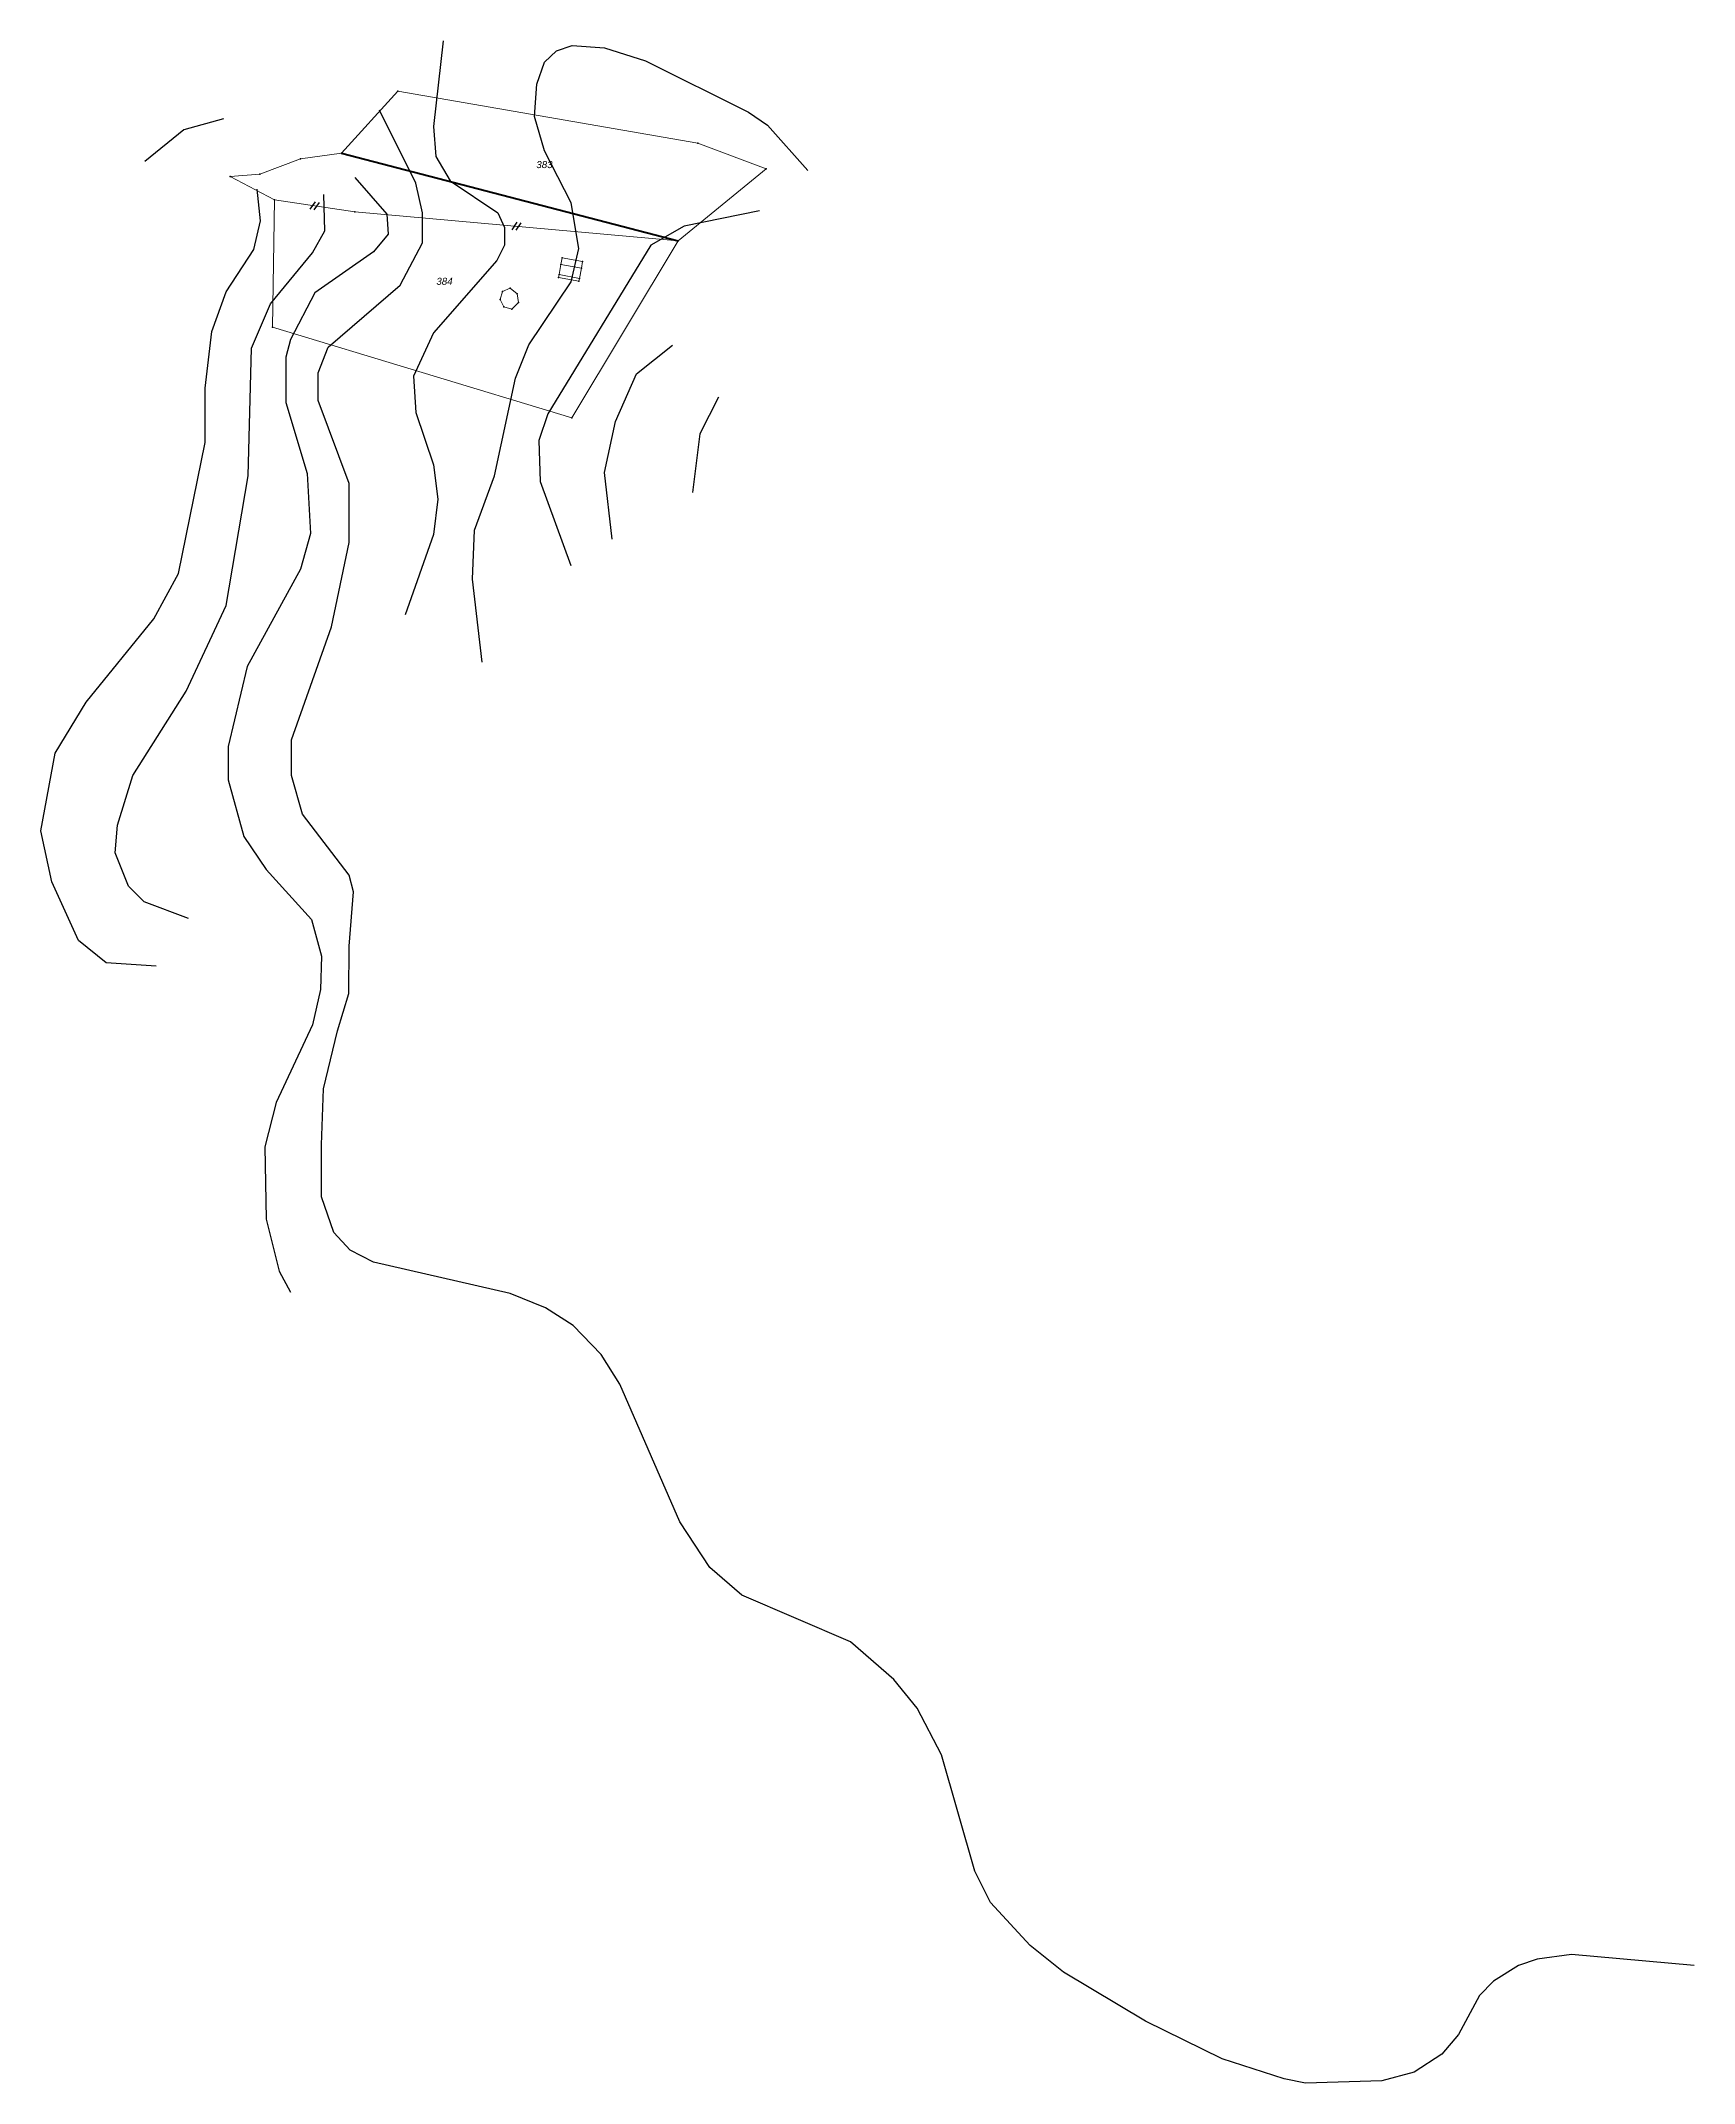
# Model space of a CAD drawing. Header units: metres. Extents: x 591153 to 591626, y 244830 to 245414.
import ezdxf

# ---------------------------------------------------------------- set-up
doc = ezdxf.new("R2010")
doc.units = ezdxf.units.M
for name, pattern in [('-', [0]), ('0.18 - folyamatos', [0]), ('0.18 - megszűnt', [0]), ('0.50 - folyamatos', [0])]:
    doc.linetypes.add(name, pattern=pattern)
for name, color, linetype in [('ALAPSZINTVONAL', 7, 'Continuous'), ('FOSZINTVONAL', 7, 'Continuous'), ('Pontok', 7, 'Continuous')]:
    doc.layers.add(name, color=color, linetype=linetype)
for name, color, linetype, lineweight in [('Előzetes földrészlet vonal', 1, '0.50 - folyamatos', 50), ('Földrészlet határ', 100, '0.18 - folyamatos', 18), ('Gazdasági és melléképület', 110, '-', 9), ('Helyrajziszám', 100, '-', 9), ('Megszűnő földrészlet vonal', 145, '0.18 - megszűnt', 18), ('Megszűnő jel', 1, '0.18 - megszűnt', 18), ('Épület tartozék (lépcső_ terasz_ rámpa)', 111, '-', 9)]:
    doc.layers.add(name, color=color, linetype=linetype, lineweight=lineweight)
doc.styles.add('Helyrajzi szám (jogerős)', font='ariali.ttf', dxfattribs={"height": 2})

# ---------------------------------------------------------------- blocks, each defined once
blk = doc.blocks.new('Megszüntető jelölés')
at = {"layer": 'Megszűnő jel', "color": 0, "linetype": 'Continuous', "lineweight": -3}
for p, q in [((0, 1.12), (-1.25, -1.12)), ((0, -1.12), (1.25, 1.12))]:
    blk.add_line(p, q, dxfattribs=at)

msp = doc.modelspace()

# ---------------------------------------------------------------- linework, layer by layer
at = {"layer": 'ALAPSZINTVONAL'}
for points in [[(591268.377, 245414.136), (591265.656, 245389.64), (591266.291, 245381.067), (591270.418, 245374.082), (591284.071, 245364.875), (591285.976, 245360.747), (591285.976, 245355.667), (591283.753, 245351.222), (591265.656, 245330.585), (591259.941, 245318.202), (591260.576, 245307.725), (591265.656, 245292.802), (591266.926, 245282.96), (591265.656, 245272.8), (591257.56, 245249.862)], [(591205.554, 245391.799), (591194.218, 245388.687), (591183.071, 245379.636)], [(591626.493, 244863.222), (591591.411, 244866.4), (591581.572, 244865.053), (591576.171, 244863.225), (591569.077, 244858.786), (591565.058, 244854.652), (591559.026, 244843.54), (591554.263, 244837.825), (591546.326, 244832.745), (591537.118, 244830.205), (591515.211, 244829.57), (591509.178, 244830.84), (591491.398, 244836.555), (591469.491, 244847.35), (591445.996, 244861.32), (591436.471, 244868.94), (591425.041, 244881.322), (591420.596, 244890.212), (591411.071, 244923.55), (591404.086, 244936.885), (591397.418, 244945.14), (591385.036, 244955.935), (591353.921, 244969.27), (591344.713, 244977.207), (591336.141, 244990.225), (591318.996, 245029.595), (591313.598, 245038.167), (591305.661, 245046.422), (591297.723, 245051.502), (591287.563, 245055.63), (591248.511, 245064.52), (591241.843, 245068.012), (591237.081, 245073.092), (591233.588, 245083.252), (591233.588, 245098.175), (591234.121, 245114.145), (591238.178, 245130.758), (591241.455, 245141.458), (591241.526, 245155.007), (591242.796, 245170.565), (591241.526, 245175.327), (591228.191, 245192.79), (591225.016, 245203.902), (591225.016, 245214.062), (591236.446, 245246.447), (591241.526, 245270.577), (591241.526, 245287.405), (591232.636, 245311.217), (591232.636, 245319.155), (591235.493, 245326.457), (591256.131, 245344.237), (591262.481, 245356.302), (591262.481, 245364.875), (591260.576, 245373.447), (591250.154, 245394.29)], [(591186.281, 245149.292), (591171.993, 245150.245), (591164.056, 245156.595), (591156.436, 245173.422), (591153.261, 245188.027), (591157.388, 245210.252), (591166.278, 245224.857), (591185.646, 245248.67), (591192.631, 245261.687), (591200.251, 245299.152), (591200.251, 245314.71), (591202.156, 245330.902), (591206.283, 245342.332), (591214.221, 245354.397), (591216.126, 245362.652), (591215.223, 245371.679)], [(591243.113, 245375.035), (591252.321, 245364.557), (591252.638, 245358.842), (591248.511, 245353.762), (591231.683, 245342.015), (591224.698, 245328.68), (591223.428, 245323.6), (591223.428, 245310.582), (591229.461, 245290.262), (591230.413, 245273.117), (591227.556, 245262.957), (591212.316, 245235.017), (591206.918, 245212.157), (591206.918, 245202.632), (591211.363, 245186.44), (591217.713, 245176.915), (591230.731, 245162.627), (591233.588, 245152.15), (591233.271, 245142.625), (591231.048, 245132.465), (591220.571, 245110.24), (591217.396, 245097.54), (591217.713, 245076.902), (591221.523, 245061.98), (591224.676, 245055.936)], [(591359.001, 245365.51), (591337.411, 245361.065), (591327.886, 245355.667), (591298.358, 245307.407), (591295.818, 245299.787), (591296.136, 245288.04), (591304.937, 245264.006)], [(591316.773, 245271.53), (591314.551, 245290.58), (591317.726, 245305.185), (591323.758, 245318.837), (591334.027, 245327.052)], [(591347.253, 245312.17), (591341.856, 245301.692), (591339.754, 245284.877)]]:
    msp.add_lwpolyline(points, dxfattribs=at)
at = {"layer": 'Előzetes földrészlet vonal', "color": 1, "linetype": '0.50 - folyamatos', "lineweight": 50}
msp.add_line((591239.33, 245381.954, 193.733), (591335.728, 245356.94, 201.34), dxfattribs=at)
at = {"layer": 'FOSZINTVONAL'}
for points in [[(591279.626, 245236.287), (591276.768, 245260.1), (591277.403, 245274.07), (591283.118, 245289.627), (591289.151, 245317.567), (591292.961, 245327.092), (591305.026, 245345.19), (591307.248, 245354.715), (591305.026, 245367.732), (591297.406, 245382.655), (591294.548, 245392.497), (591295.183, 245401.705), (591297.406, 245408.055), (591300.898, 245411.23), (591305.343, 245412.817), (591314.551, 245412.182), (591326.298, 245408.372), (591355.826, 245393.767), (591361.223, 245389.957), (591372.754, 245376.985)], [(591195.488, 245162.945), (591182.788, 245167.707), (591178.343, 245172.152), (591174.533, 245181.677), (591175.168, 245189.615), (591179.613, 245203.902), (591194.853, 245228.032), (591206.283, 245252.48), (591212.633, 245289.627), (591213.586, 245326.14), (591218.983, 245338.84), (591231.048, 245353.445), (591234.541, 245359.795), (591234.249, 245370.135)]]:
    msp.add_lwpolyline(points, dxfattribs=at)
at = {"layer": 'Földrészlet határ', "color": 100, "linetype": '0.18 - folyamatos', "lineweight": 18}
for p, q in [((591239.33, 245381.954, 193.733), (591255.432, 245399.695, 197.117)), ((591255.432, 245399.695, 197.117), (591341.298, 245384.812, 200.907)), ((591360.891, 245377.467, 200.891), (591341.298, 245384.812, 200.907)), ((591215.927, 245376.015, 188.483), (591227.543, 245380.321, 190.307)), ((591239.33, 245381.954, 193.733), (591227.543, 245380.321, 190.307)), ((591335.728, 245356.94, 201.34), (591360.891, 245377.467, 200.891)), ((591215.927, 245376.015, 188.483), (591207.404, 245375.349, 186.803)), ((591207.404, 245375.349, 186.803), (591220.106, 245368.61, 189.246)), ((591219.586, 245332.165, 194.178), (591220.106, 245368.61, 189.246)), ((591335.728, 245356.94, 201.34), (591305.245, 245306.231, 202.919)), ((591305.245, 245306.231, 202.919), (591219.586, 245332.165, 194.178))]:
    msp.add_line(p, q, dxfattribs=at)
at = {"layer": 'Gazdasági és melléképület', "color": 110, "linetype": '-', "lineweight": 9}
for p, q in [((591301.583, 245347.218, 200.387), (591302.113, 245350.115, 200.139)), ((591302.113, 245350.115, 200.139), (591307.976, 245349.081, 200.565)), ((591307.976, 245349.081, 200.565), (591307.439, 245346.129, 200.6)), ((591284.711, 245340.114, 199.313), (591285.422, 245342.362, 199.315)), ((591285.422, 245342.362, 199.315), (591287.609, 245343.367, 199.385)), ((591287.609, 245343.367, 199.385), (591289.609, 245341.685, 199.321)), ((591307.439, 245346.129, 200.6), (591301.583, 245347.218, 200.387)), ((591285.755, 245337.983, 199.396), (591284.711, 245340.114, 199.313)), ((591288.098, 245337.298, 199.265), (591285.755, 245337.983, 199.396)), ((591289.988, 245339.213, 199.482), (591288.098, 245337.298, 199.265)), ((591289.609, 245341.685, 199.321), (591289.988, 245339.213, 199.482))]:
    msp.add_line(p, q, dxfattribs=at)
at = {"layer": 'Megszűnő földrészlet vonal', "color": 145, "linetype": '0.18 - megszűnt', "lineweight": 18}
for p in [(591220.106, 245368.61, 189.246), (591335.728, 245356.94, 201.34)]:
    msp.add_line(p, (591243.13, 245365.21), dxfattribs=at)
at = {"layer": 'Pontok'}
for p in [(591255.432, 245399.695, 197.117), (591341.298, 245384.812, 200.907), (591227.543, 245380.321, 190.307), (591239.33, 245381.954, 193.733), (591360.891, 245377.467, 200.891), (591207.404, 245375.349, 186.803), (591215.927, 245376.015, 188.483), (591220.106, 245368.61, 189.246), (591243.13, 245365.21), (591335.728, 245356.94, 201.34), (591302.113, 245350.115, 200.139), (591302.466, 245352.043, 200.046), (591307.976, 245349.081, 200.565), (591308.317, 245350.952, 200.44), (591285.422, 245342.362, 199.315), (591287.609, 245343.367, 199.385), (591301.434, 245346.402, 200.502), (591301.583, 245347.218, 200.387), (591307.291, 245345.315, 200.623), (591307.439, 245346.129, 200.6), (591284.711, 245340.114, 199.313), (591285.755, 245337.983, 199.396), (591288.098, 245337.298, 199.265), (591289.609, 245341.685, 199.321), (591289.988, 245339.213, 199.482), (591219.586, 245332.165, 194.178), (591305.245, 245306.231, 202.919)]:
    msp.add_point(p, dxfattribs=at)
at = {"layer": 'Épület tartozék (lépcső_ terasz_ rámpa)', "color": 111, "linetype": '-', "lineweight": 9}
for p, q in [((591302.113, 245350.115, 200.139), (591302.466, 245352.043, 200.046)), ((591302.466, 245352.043, 200.046), (591308.317, 245350.952, 200.44)), ((591308.317, 245350.952, 200.44), (591307.976, 245349.081, 200.565)), ((591301.583, 245347.218, 200.387), (591301.434, 245346.402, 200.502)), ((591301.434, 245346.402, 200.502), (591307.291, 245345.315, 200.623)), ((591307.291, 245345.315, 200.623), (591307.439, 245346.129, 200.6))]:
    msp.add_line(p, q, dxfattribs=at)

# ---------------------------------------------------------------- block references
at = {"layer": 'Megszűnő földrészlet vonal', "color": 145}
for p, rotation in [((591231.618, 245366.91, 94.623), 351.6), ((591289.429, 245361.075, 100.67), 174.9)]:
    msp.add_blockref('Megszüntető jelölés', p, dxfattribs=dict(at, rotation=rotation))

# ---------------------------------------------------------------- texts
at = {"layer": 'Helyrajziszám', "color": 100, "style": 'Helyrajzi szám (jogerős)'}
for s, p in [('383', (591295.08, 245377.713)), ('384', (591266.474, 245344.312))]:
    msp.add_text(s, height=2, dxfattribs=at).set_placement(p)

doc.saveas('drawing.dxf')
